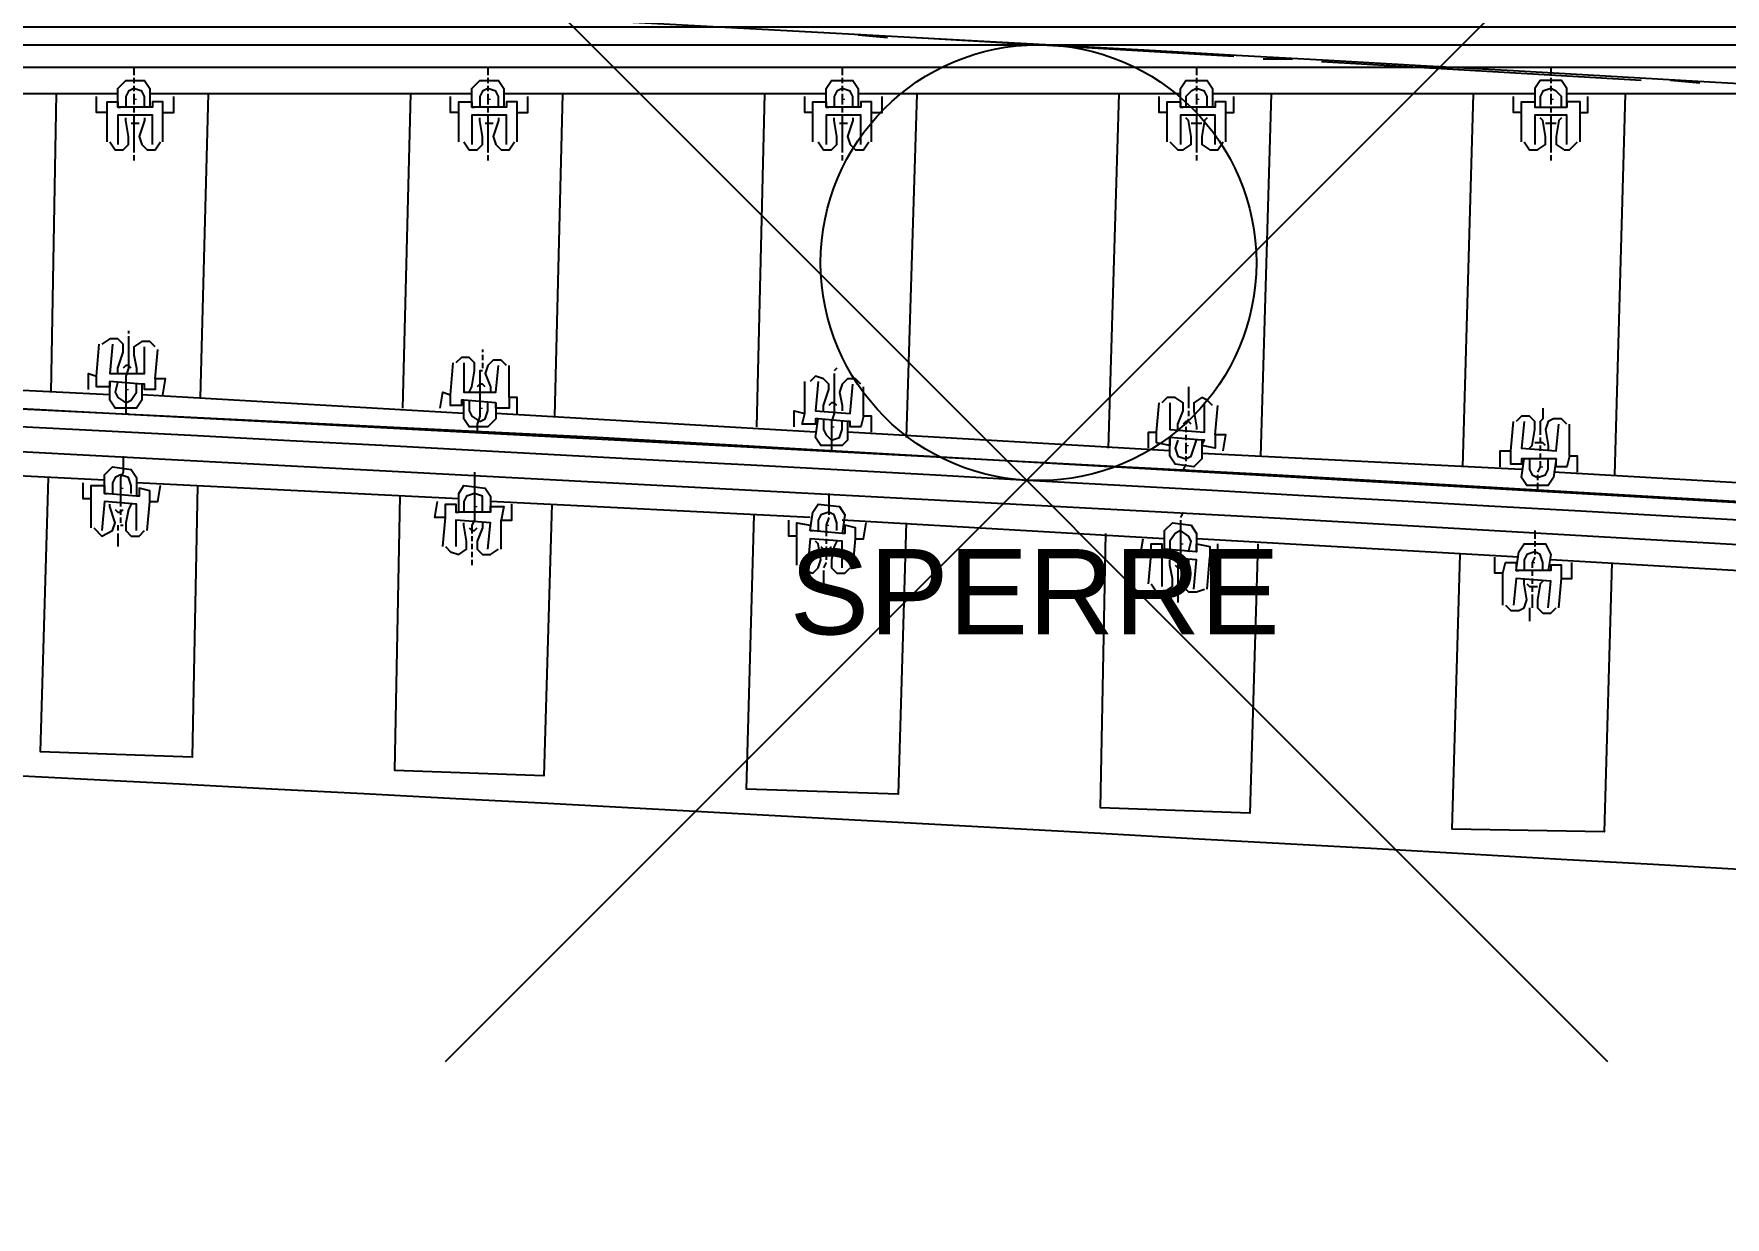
# Model space of a CAD drawing. Header units: millimetres. Extents: x -45 to 90, y -17 to 16.
# Drawn here: x 24.821 to 27.732, y -2.767 to -0.731 of the extents above; entities that cross this region are included whole.
import ezdxf

# ---------------------------------------------------------------- set-up
doc = ezdxf.new("R2010")
doc.units = ezdxf.units.MM
doc.header["$PDMODE"] = 3
doc.layers.add('PDF_Geometry', color=7, linetype='Continuous')
doc.styles.get("Standard").update_dxf_attribs({"font": 'arial.ttf'})

msp = doc.modelspace()

# ---------------------------------------------------------------- linework, layer by layer
at = {"color": 2}
msp.add_line((0, -0.75), (53.4325, -0.75), dxfattribs=at)
msp.add_circle((26.5498, -1.125), 0.375, dxfattribs=at)
for radius in [500.8082, 500.0582, 499.3082]:
    msp.add_arc((-0.8299, -500.0575), radius, 85.235272, 89.904911, dxfattribs=at)
at = {"color": 5}
msp.add_arc((-0.8299, -500.0575), 498.7082, 85.235272, 89.904911, dxfattribs=at)
at = {"color": 2}
msp.add_point((26.5293, -1.4994), dxfattribs=at)
at = {"layer": 'PDF_Geometry', "lineweight": 25}
for points in [[(32.671, -0.4034), (32.616, -0.3988), (32.6114, -0.3988), (32.5977, -0.7197), (32.5427, -0.7197), (18.6069, -0.7197), (18.6069, -0.7885), (32.5427, -0.7885), (32.5977, -0.7885)], [(26.2899, -0.738), (26.2395, -0.7335)], [(26.8859, -0.7701), (26.3403, -0.738)], [(26.9867, -0.7747), (26.9363, -0.7747)], [(27.5872, -0.8114), (27.0371, -0.7791)], [(25.043, -0.8664), (25.043, -0.8481), (25.0247, -0.8481), (25.0247, -0.8572), (25.0201, -0.8572), (24.9651, -0.8572), (24.9651, -0.8251), (24.9789, -0.8114), (25.011, -0.8114), (25.0201, -0.8251), (25.0201, -0.8572)], [(24.9926, -0.7885), (24.9926, -0.8022)], [(24.9926, -0.8068), (24.9926, -0.816)], [(25.6527, -0.8664), (25.6527, -0.8481), (25.6344, -0.8481), (25.6344, -0.8572), (25.6298, -0.8572), (25.5748, -0.8572), (25.5748, -0.8251), (25.5886, -0.8114), (25.6206, -0.8114), (25.6298, -0.8251), (25.6298, -0.8572)], [(25.6023, -0.7885), (25.6023, -0.8022)], [(25.6023, -0.8068), (25.6023, -0.816)], [(26.2624, -0.8664), (26.2624, -0.8481), (26.2441, -0.8481), (26.2441, -0.8572), (26.2395, -0.8572), (26.1845, -0.8572), (26.1845, -0.8251), (26.1937, -0.8114), (26.2303, -0.8114), (26.2395, -0.8251), (26.2395, -0.8572)], [(26.212, -0.7885), (26.212, -0.8022)], [(26.212, -0.8068), (26.212, -0.816)], [(26.8721, -0.8664), (26.8721, -0.8481), (26.8538, -0.8481), (26.8538, -0.8572), (26.8492, -0.8572), (26.7942, -0.8572), (26.7942, -0.8251), (26.8033, -0.8114), (26.84, -0.8114), (26.8492, -0.8251), (26.8492, -0.8572)], [(26.8217, -0.7885), (26.8217, -0.8022)], [(26.8217, -0.8068), (26.8217, -0.816)], [(27.4818, -0.8664), (27.4818, -0.8481), (27.4589, -0.8481), (27.4589, -0.8572), (27.4589, -0.8251), (27.4497, -0.8114), (27.413, -0.8114), (27.4039, -0.8251), (27.4039, -0.8572), (27.4589, -0.8572)], [(27.4314, -0.7885), (27.4314, -0.8022)], [(27.4314, -0.8068), (27.4314, -0.816)], [(27.6881, -0.816), (27.6377, -0.8114)], [(24.9651, -0.8343), (24.415, -0.8343)], [(24.8505, -1.3477), (24.8597, -0.8343)], [(24.9468, -0.9168), (24.9468, -0.8664), (24.9284, -0.8664), (24.9284, -0.8389)], [(25.011, -0.8572), (25.011, -0.8389), (25.0064, -0.8297), (24.9926, -0.8251), (24.9834, -0.8297), (24.9789, -0.8389), (24.9789, -0.8572)], [(24.9926, -0.8206), (24.9926, -0.8297)], [(24.9926, -0.8343), (24.9926, -0.8435), (24.9926, -0.8526)], [(25.5748, -0.8343), (25.0201, -0.8343)], [(25.043, -0.9168), (25.043, -0.8664), (25.0614, -0.8664), (25.0614, -0.8389)], [(25.121, -0.8343), (25.1072, -1.3569)], [(25.4556, -1.3752), (25.4694, -0.8343)], [(25.5519, -0.9168), (25.5519, -0.8664), (25.5381, -0.8664), (25.5381, -0.8389)], [(25.6206, -0.8572), (25.6206, -0.8389), (25.6161, -0.8297), (25.6023, -0.8251), (25.5931, -0.8297), (25.5886, -0.8389), (25.5886, -0.8572)], [(25.6023, -0.8206), (25.6023, -0.8297)], [(25.6023, -0.8343), (25.6023, -0.8435), (25.6023, -0.8526)], [(26.1845, -0.8343), (25.6298, -0.8343)], [(25.6527, -0.9168), (25.6527, -0.8664), (25.6711, -0.8664), (25.6711, -0.8389)], [(25.7307, -0.8343), (25.7169, -1.389)], [(26.0653, -1.4073), (26.0791, -0.8343)], [(26.1616, -0.9168), (26.1616, -0.8664), (26.1478, -0.8664), (26.1478, -0.8389)], [(26.2303, -0.8572), (26.2303, -0.8389), (26.2257, -0.8297), (26.212, -0.8251), (26.2028, -0.8297), (26.1982, -0.8389), (26.1982, -0.8572)], [(26.212, -0.8206), (26.212, -0.8297)], [(26.212, -0.8343), (26.212, -0.8435), (26.212, -0.8526)], [(26.7942, -0.8343), (26.2395, -0.8343)], [(26.2624, -0.9168), (26.2624, -0.8664), (26.2808, -0.8664), (26.2808, -0.8389)], [(26.3403, -0.8343), (26.322, -1.4257)], [(26.6704, -1.444), (26.6887, -0.8343)], [(26.7713, -0.9168), (26.7713, -0.8664), (26.7575, -0.8664), (26.7575, -0.8389)], [(26.84, -0.8572), (26.84, -0.8389), (26.8354, -0.8297), (26.8217, -0.8251), (26.8125, -0.8297), (26.8033, -0.8389), (26.8033, -0.8572)], [(26.8217, -0.8206), (26.8217, -0.8297)], [(26.8217, -0.8343), (26.8217, -0.8435), (26.8217, -0.8526)], [(27.4039, -0.8343), (26.8492, -0.8343)], [(26.8721, -0.9168), (26.8721, -0.8664), (26.8859, -0.8664), (26.8859, -0.8389)], [(26.95, -0.8343), (26.9317, -1.4577)], [(27.2801, -1.4761), (27.2984, -0.8343)], [(27.3809, -0.9168), (27.3809, -0.8664), (27.3672, -0.8664), (27.3672, -0.8389)], [(27.4497, -0.8572), (27.4497, -0.8389), (27.4405, -0.8297), (27.4314, -0.8251), (27.4176, -0.8297), (27.413, -0.8389), (27.413, -0.8572)], [(27.4314, -0.8206), (27.4314, -0.8297)], [(27.4314, -0.8343), (27.4314, -0.8435), (27.4314, -0.8526)], [(28.0136, -0.8343), (27.4589, -0.8343)], [(27.4818, -0.9168), (27.4818, -0.8664), (27.4955, -0.8664), (27.4955, -0.8389)], [(27.5597, -0.8343), (27.5414, -1.4898)], [(24.9468, -0.8664), (24.9468, -0.8481), (24.9651, -0.8481), (24.9651, -0.8572), (24.9697, -0.8572)], [(25.0247, -0.9214), (25.0247, -0.871), (24.9651, -0.871), (24.9651, -0.9214)], [(24.9926, -0.8572), (24.9926, -0.8664)], [(24.9926, -0.871), (24.9926, -0.8802), (24.9926, -0.8847), (24.9926, -0.8937), (24.9926, -0.8985), (24.9926, -0.9077), (24.9926, -0.9122), (24.9926, -0.9214), (24.9926, -0.926), (24.9926, -0.9352)], [(25.5519, -0.8664), (25.5519, -0.8481), (25.5748, -0.8481), (25.5748, -0.8572), (25.5794, -0.8572)], [(25.6344, -0.9214), (25.6344, -0.871), (25.5748, -0.871), (25.5748, -0.9214)], [(25.6023, -0.8572), (25.6023, -0.8664)], [(25.6023, -0.871), (25.6023, -0.8802), (25.6023, -0.8847), (25.6023, -0.8937), (25.6023, -0.8985), (25.6023, -0.9077), (25.6023, -0.9122), (25.6023, -0.9214), (25.6023, -0.926), (25.6023, -0.9352)], [(26.1616, -0.8664), (26.1616, -0.8481), (26.1845, -0.8481), (26.1845, -0.8572), (26.1891, -0.8572)], [(26.2441, -0.9214), (26.2441, -0.871), (26.1845, -0.871), (26.1845, -0.9214)], [(26.212, -0.8572), (26.212, -0.8664)], [(26.212, -0.871), (26.212, -0.8802), (26.212, -0.8847), (26.212, -0.8937), (26.212, -0.8985), (26.212, -0.9077), (26.212, -0.9122), (26.212, -0.9214), (26.212, -0.926), (26.212, -0.9352)], [(26.7713, -0.8664), (26.7713, -0.8481), (26.7942, -0.8481), (26.7942, -0.8572), (26.7988, -0.8572)], [(26.8538, -0.9214), (26.8538, -0.871), (26.7942, -0.871), (26.7942, -0.9214)], [(26.8217, -0.8572), (26.8217, -0.8664)], [(26.8217, -0.871), (26.8217, -0.8802), (26.8217, -0.8847), (26.8217, -0.8937), (26.8217, -0.8985), (26.8217, -0.9077), (26.8217, -0.9122), (26.8217, -0.9214), (26.8217, -0.926), (26.8217, -0.9352)], [(27.3809, -0.8664), (27.3809, -0.8481), (27.4039, -0.8481), (27.4039, -0.8572), (27.4084, -0.8572)], [(27.4589, -0.9214), (27.4589, -0.871), (27.4039, -0.871), (27.4039, -0.9214)], [(27.4314, -0.8572), (27.4314, -0.8664)], [(27.4314, -0.871), (27.4314, -0.8802), (27.4314, -0.8847), (27.4314, -0.8937), (27.4314, -0.8985), (27.4314, -0.9077), (27.4314, -0.9122), (27.4314, -0.9214), (27.4314, -0.926), (27.4314, -0.9352)], [(24.9514, -0.9168), (24.9605, -0.9306), (24.9743, -0.9306), (24.9834, -0.9214), (24.9834, -0.9077), (24.9789, -0.8802), (24.9789, -0.8756)], [(24.988, -0.8847), (24.9926, -0.8847), (24.9972, -0.8847), (25.0018, -0.8847)], [(25.011, -0.8756), (25.011, -0.8802), (25.0018, -0.9077), (25.0064, -0.9214), (25.0155, -0.9306), (25.0293, -0.9306), (25.0385, -0.9168)], [(25.561, -0.9168), (25.5702, -0.9306), (25.584, -0.9306), (25.5931, -0.9214), (25.5931, -0.9077), (25.5886, -0.8802), (25.5886, -0.8756)], [(25.5977, -0.8847), (25.6023, -0.8847), (25.6069, -0.8847), (25.6115, -0.8847)], [(25.6206, -0.8756), (25.6206, -0.8802), (25.6115, -0.9077), (25.6161, -0.9214), (25.6252, -0.9306), (25.639, -0.9306), (25.6481, -0.9168)], [(26.1707, -0.9168), (26.1799, -0.9306), (26.1937, -0.9306), (26.2028, -0.9214), (26.2028, -0.9077), (26.1982, -0.8802), (26.1982, -0.8756)], [(26.2074, -0.8847), (26.212, -0.8847), (26.2166, -0.8847), (26.2212, -0.8847)], [(26.2303, -0.8756), (26.2303, -0.8802), (26.2212, -0.9077), (26.2257, -0.9214), (26.2349, -0.9306), (26.2487, -0.9306), (26.2578, -0.9168)], [(26.7758, -0.9168), (26.7896, -0.9306), (26.7988, -0.9306), (26.8125, -0.9214), (26.8125, -0.9077), (26.8079, -0.8802), (26.8033, -0.8756)], [(26.8125, -0.8847), (26.8171, -0.8847), (26.8263, -0.8847), (26.8308, -0.8847)], [(26.84, -0.8756), (26.8354, -0.8802), (26.8308, -0.9077), (26.8308, -0.9214), (26.8446, -0.9306), (26.8584, -0.9306), (26.8675, -0.9168)], [(27.3855, -0.9168), (27.3947, -0.9306), (27.4084, -0.9306), (27.4222, -0.9214), (27.4222, -0.9077), (27.4176, -0.8802), (27.413, -0.8756)], [(27.4222, -0.8847), (27.4268, -0.8847), (27.436, -0.8847), (27.4405, -0.8847)], [(27.4497, -0.8756), (27.4451, -0.8802), (27.4405, -0.9077), (27.4405, -0.9214), (27.4543, -0.9306), (27.4635, -0.9306), (27.4772, -0.9168)], [(24.9926, -0.9397), (24.9926, -0.9489)], [(25.6023, -0.9397), (25.6023, -0.9489)], [(26.212, -0.9397), (26.212, -0.9489)], [(26.8217, -0.9397), (26.8217, -0.9489)], [(27.4314, -0.9397), (27.4314, -0.9489)], [(32.5106, -1.8291), (29.7326, -1.6503), (26.95, -1.4898), (24.1675, -1.3431), (21.3895, -1.2102), (18.6069, -1.0956), (18.6024, -1.169), (21.3849, -1.2836), (24.1675, -1.4165), (26.9455, -1.5632), (29.728, -1.7236), (32.506, -1.9024), (32.561, -1.907)], [(32.2676, -1.8016), (32.2676, -1.8153), (32.2126, -2.6496), (32.5106, -2.668), (32.5656, -1.8336), (32.5106, -1.8291), (29.1504, -1.6182), (25.7903, -1.4257), (22.4301, -1.2606), (19.0699, -1.1139)], [(24.9834, -1.2515), (24.9834, -1.2652), (24.9834, -1.279), (24.9834, -1.2927), (24.9834, -1.3065), (24.9789, -1.3202), (24.9789, -1.334), (24.9789, -1.3431), (24.9789, -1.3569), (24.9789, -1.3707), (24.9789, -1.3844)], [(24.9834, -1.2423), (24.9834, -1.2469)], [(24.9147, -1.3431), (24.9147, -1.3156), (24.9284, -1.3202), (24.933, -1.2652)], [(24.9651, -1.3156), (24.9651, -1.3065), (24.9743, -1.279), (24.9743, -1.2652), (24.9651, -1.256), (24.9514, -1.256), (24.9376, -1.2652)], [(24.9559, -1.2652), (24.9514, -1.3156), (25.011, -1.3156), (25.011, -1.2698)], [(25.0293, -1.2698), (25.0201, -1.2606), (25.0064, -1.2606), (24.9926, -1.2698), (24.9926, -1.2836), (24.9972, -1.3065), (24.9972, -1.3156)], [(25.043, -1.3521), (25.0476, -1.3248), (25.0293, -1.3248), (25.0339, -1.2744)], [(25.5931, -1.2744), (25.5931, -1.279)], [(24.988, -1.3065), (24.9834, -1.3019), (24.9789, -1.3019), (24.9743, -1.3065)], [(25.5198, -1.3752), (25.5244, -1.3477), (25.5381, -1.3521), (25.5427, -1.2973)], [(25.5702, -1.3477), (25.5748, -1.3386), (25.5794, -1.3111), (25.5794, -1.2973), (25.5702, -1.2881), (25.5565, -1.2881), (25.5473, -1.2973)], [(25.561, -1.2973), (25.561, -1.3477), (25.6161, -1.3477), (25.6206, -1.3019)], [(25.5931, -1.2836), (25.5931, -1.2927)], [(25.5931, -1.2973), (25.5931, -1.3065)], [(25.6344, -1.3019), (25.6252, -1.2927), (25.6115, -1.2927), (25.6023, -1.3019), (25.5977, -1.3156), (25.6069, -1.3386), (25.6069, -1.3477)], [(25.6527, -1.3844), (25.6527, -1.3569), (25.639, -1.3569), (25.639, -1.3019)], [(26.2028, -1.3065), (26.1982, -1.3111)], [(24.9514, -1.3521), (24.3967, -1.3248)], [(25.0293, -1.3248), (25.0293, -1.3431), (25.011, -1.3431), (25.011, -1.334), (25.0064, -1.334), (25.0064, -1.3615), (24.9972, -1.3752), (24.9605, -1.3752), (24.9514, -1.3615), (24.9514, -1.3294), (24.9514, -1.3386), (24.9284, -1.3386), (24.9284, -1.3202)], [(25.0064, -1.334), (24.9514, -1.3294)], [(24.9651, -1.3294), (24.9605, -1.3477), (24.9651, -1.3569), (24.9789, -1.3661), (24.988, -1.3615), (24.9972, -1.3477), (24.9972, -1.334)], [(25.5931, -1.3111), (25.5886, -1.3111), (25.5886, -1.3248), (25.5886, -1.3386), (25.5886, -1.3521), (25.5886, -1.3661), (25.5886, -1.3752), (25.5886, -1.389), (25.584, -1.4027), (25.584, -1.4165)], [(25.5977, -1.3386), (25.5931, -1.334), (25.5886, -1.334), (25.584, -1.3386)], [(26.1295, -1.4073), (26.1295, -1.3798), (26.1478, -1.3844), (26.1478, -1.3294)], [(26.1799, -1.3798), (26.1799, -1.3707), (26.1891, -1.3431), (26.1891, -1.334), (26.1799, -1.3248), (26.1662, -1.3202), (26.157, -1.3294)], [(26.1707, -1.3294), (26.1662, -1.3798), (26.2257, -1.3844), (26.2303, -1.334)], [(26.1982, -1.3156), (26.1982, -1.3294), (26.1982, -1.3431), (26.1982, -1.3569), (26.1982, -1.3707), (26.1982, -1.3844), (26.1937, -1.3982), (26.1937, -1.4073), (26.1937, -1.4211), (26.1937, -1.4348), (26.1937, -1.4486)], [(26.2441, -1.334), (26.2349, -1.3248), (26.2212, -1.3248), (26.212, -1.334), (26.2074, -1.3477), (26.212, -1.3707), (26.212, -1.3798)], [(26.2624, -1.4165), (26.2624, -1.389), (26.2487, -1.389), (26.2487, -1.3386)], [(26.8079, -1.3386), (26.8079, -1.3477), (26.8079, -1.3615), (26.8079, -1.3752)], [(25.561, -1.3844), (25.0064, -1.3521)], [(25.6161, -1.3661), (25.561, -1.3615), (25.5565, -1.3615), (25.5565, -1.3707), (25.5381, -1.3707), (25.5381, -1.3521)], [(25.639, -1.3569), (25.639, -1.3752), (25.6161, -1.3752), (25.6161, -1.3661), (25.6161, -1.3936), (25.6023, -1.4073), (25.5702, -1.4073), (25.561, -1.3936), (25.561, -1.3615)], [(25.5702, -1.3615), (25.5702, -1.3798), (25.5748, -1.389), (25.5886, -1.3982), (25.5977, -1.3936), (25.6023, -1.3798), (25.6023, -1.3661)], [(26.2028, -1.3707), (26.1982, -1.3661), (26.1937, -1.3661), (26.1891, -1.3707)], [(26.7392, -1.444), (26.7392, -1.4165), (26.7529, -1.4165), (26.7575, -1.3661)], [(26.7896, -1.4119), (26.7896, -1.4027), (26.7988, -1.3798), (26.7988, -1.3661), (26.785, -1.3569), (26.7713, -1.3569), (26.7621, -1.3661)], [(26.7758, -1.3661), (26.7758, -1.4119), (26.8354, -1.4165), (26.8354, -1.3661)], [(26.8492, -1.3707), (26.84, -1.3615), (26.8308, -1.3569), (26.8171, -1.3661), (26.8171, -1.3798), (26.8217, -1.4073), (26.8217, -1.4119)], [(26.1662, -1.4165), (25.6161, -1.3844)], [(26.2212, -1.3982), (26.1707, -1.3936), (26.1662, -1.3936), (26.1662, -1.4027), (26.1432, -1.4027), (26.1478, -1.3844)], [(26.2487, -1.389), (26.2441, -1.4073), (26.2257, -1.4073), (26.2257, -1.3982), (26.2212, -1.3982), (26.2212, -1.4302), (26.212, -1.4394), (26.1753, -1.4394), (26.1662, -1.4257), (26.1707, -1.3936)], [(26.1799, -1.3936), (26.1799, -1.4119), (26.1845, -1.4211), (26.1937, -1.4302), (26.2074, -1.4257), (26.212, -1.4119), (26.212, -1.3982)], [(26.8079, -1.3936), (26.8033, -1.4027)], [(26.8079, -1.3798), (26.8079, -1.389)], [(26.8675, -1.4486), (26.8721, -1.4211), (26.8538, -1.4211), (26.8584, -1.3707)], [(27.3947, -1.444), (27.3993, -1.4394), (27.4039, -1.4119), (27.4039, -1.3982), (27.3947, -1.389), (27.3809, -1.389), (27.3718, -1.3982)], [(27.4176, -1.3752), (27.4176, -1.3798), (27.4176, -1.3844), (27.4176, -1.3936), (27.413, -1.3982), (27.413, -1.4073), (27.413, -1.4119), (27.413, -1.4211)], [(27.4589, -1.4027), (27.4497, -1.3936), (27.436, -1.3936), (27.4268, -1.3982), (27.4222, -1.4119), (27.4268, -1.4394), (27.4268, -1.4486)], [(26.7758, -1.4486), (26.2212, -1.4165)], [(26.8538, -1.4211), (26.8538, -1.444), (26.8308, -1.4394), (26.8354, -1.4302), (26.8308, -1.4302), (26.8308, -1.4623), (26.8171, -1.4761), (26.785, -1.4715), (26.7758, -1.4577), (26.7758, -1.4257), (26.7758, -1.4394), (26.7529, -1.4348), (26.7529, -1.4165)], [(26.8308, -1.4302), (26.7758, -1.4257)], [(26.8125, -1.4027), (26.8079, -1.3982), (26.8033, -1.3982), (26.7988, -1.4027)], [(26.8033, -1.4073), (26.8033, -1.4165)], [(26.8033, -1.4211), (26.8033, -1.4302)], [(27.3443, -1.4761), (27.3443, -1.4486), (27.3626, -1.4486), (27.3672, -1.3982)], [(27.3855, -1.3982), (27.3809, -1.444), (27.4405, -1.4486), (27.4451, -1.4027)], [(27.413, -1.4257), (27.413, -1.4348)], [(27.4772, -1.4853), (27.4772, -1.4577), (27.4635, -1.4577), (27.4635, -1.4027)], [(26.7896, -1.4302), (26.785, -1.444), (26.7896, -1.4577), (26.8033, -1.4623), (26.8125, -1.4577), (26.8171, -1.444), (26.8217, -1.4302)], [(26.8033, -1.4348), (26.8033, -1.4394), (26.8033, -1.4532)], [(27.3809, -1.4807), (26.8308, -1.4532)], [(27.4405, -1.4623), (27.3855, -1.4623), (27.3809, -1.4623), (27.3809, -1.4715), (27.3626, -1.4715), (27.3626, -1.4486)], [(27.4222, -1.4394), (27.4176, -1.4348), (27.4084, -1.4348), (27.4039, -1.4348)], [(27.413, -1.4394), (27.413, -1.4486)], [(27.413, -1.4532), (27.413, -1.4623)], [(24.9422, -1.499), (24.3921, -1.4715)], [(25.0201, -1.5357), (25.0201, -1.5173), (25.0018, -1.5128), (25.0018, -1.5265), (24.9972, -1.5265), (24.9422, -1.5219), (24.9422, -1.4898), (24.9559, -1.4761), (24.988, -1.4807), (24.9972, -1.4944), (24.9972, -1.5265)], [(24.9743, -1.4577), (24.9743, -1.4667), (24.9743, -1.4715), (24.9743, -1.4807), (24.9743, -1.4853), (24.9697, -1.4944), (24.9697, -1.499), (24.9697, -1.5128), (24.9697, -1.5173), (24.9697, -1.5219), (24.9697, -1.5311), (24.9697, -1.5357), (24.9697, -1.5448)], [(26.8033, -1.4715), (26.7988, -1.4807)], [(26.8033, -1.4577), (26.8033, -1.4667)], [(27.4635, -1.4577), (27.4589, -1.4761), (27.4405, -1.4761), (27.4405, -1.4623), (27.436, -1.4944), (27.4268, -1.5082), (27.3901, -1.5082), (27.3809, -1.4944), (27.3855, -1.4623)], [(27.3947, -1.4623), (27.3947, -1.4807), (27.3993, -1.4898), (27.4084, -1.4944), (27.4222, -1.4898), (27.4268, -1.4807), (27.4268, -1.4623)], [(27.413, -1.4667), (27.413, -1.4761), (27.4084, -1.4853)], [(25.1026, -1.5082), (25.0935, -1.9758), (24.8322, -1.9666), (24.8459, -1.4944)], [(24.9193, -1.5813), (24.9193, -1.5311), (24.9055, -1.5311), (24.9055, -1.5036)], [(24.9193, -1.5311), (24.9193, -1.5082), (24.9422, -1.5082), (24.9422, -1.5219), (24.9468, -1.5219)], [(24.988, -1.5219), (24.988, -1.5082), (24.9834, -1.4944), (24.9697, -1.4898), (24.9605, -1.4944), (24.9559, -1.5036), (24.9559, -1.5219)], [(25.5519, -1.5311), (24.9972, -1.5036)], [(25.0155, -1.5861), (25.0201, -1.5357), (25.0339, -1.5357), (25.0385, -1.5082)], [(25.529, -1.5632), (25.529, -1.5403), (25.5473, -1.5403), (25.5473, -1.554), (25.5519, -1.554), (25.5519, -1.5219), (25.561, -1.5082), (25.5977, -1.5128), (25.6069, -1.5265), (25.6069, -1.554), (25.6069, -1.5448), (25.6298, -1.5448), (25.6252, -1.5678)], [(25.5794, -1.4853), (25.5794, -1.499), (25.5794, -1.5036), (25.5794, -1.5128), (25.5794, -1.5173), (25.5794, -1.5265), (25.5794, -1.5311), (25.5794, -1.5448), (25.5794, -1.5494), (25.5794, -1.554), (25.5794, -1.5632), (25.5794, -1.5678), (25.5748, -1.5769), (25.5748, -1.5813), (25.5748, -1.5907)], [(27.4084, -1.4898), (27.4084, -1.499)], [(27.4084, -1.5036), (27.4084, -1.5173)], [(27.9906, -1.5173), (27.436, -1.4853)], [(24.9239, -1.5813), (24.9376, -1.5953), (24.9559, -1.5861), (24.9605, -1.5724), (24.9514, -1.5448), (24.9514, -1.5403)], [(24.9972, -1.5861), (24.9972, -1.5403), (24.9422, -1.5357), (24.9376, -1.5861)], [(24.988, -1.5403), (24.9834, -1.5494), (24.9789, -1.5724), (24.9789, -1.5861), (24.988, -1.5953), (25.0018, -1.5953), (25.011, -1.5861)], [(25.7123, -1.5403), (25.6986, -2.0078), (25.4419, -1.9987), (25.451, -1.5265)], [(25.5244, -1.6136), (25.529, -1.5632), (25.5106, -1.5632), (25.5152, -1.5357)], [(25.5931, -1.554), (25.5931, -1.5403), (25.5931, -1.5265), (25.5794, -1.5219), (25.5656, -1.5265), (25.561, -1.5357), (25.561, -1.554)], [(26.157, -1.5632), (25.6069, -1.5357)], [(25.6252, -1.6182), (25.6252, -1.5678), (25.6436, -1.5678), (25.6436, -1.5403)], [(26.2349, -1.5999), (26.2349, -1.5813), (26.2166, -1.5769), (26.2166, -1.5907), (26.212, -1.5907), (26.157, -1.5861), (26.1616, -1.554), (26.1707, -1.5403), (26.2074, -1.5448), (26.2166, -1.5586), (26.212, -1.5907)], [(26.1891, -1.5219), (26.1891, -1.5311), (26.1891, -1.5357), (26.1891, -1.5448), (26.1891, -1.5494), (26.1891, -1.5586)], [(24.9605, -1.5494), (24.9651, -1.554), (24.9697, -1.554), (24.9743, -1.5494)], [(24.9697, -1.5494), (24.9697, -1.5586)], [(24.9697, -1.5632), (24.9697, -1.5724)], [(25.6023, -1.6182), (25.6069, -1.5724), (25.5473, -1.5678), (25.5473, -1.6136)], [(25.6069, -1.554), (25.5519, -1.554)], [(26.322, -1.5724), (26.3083, -2.0397), (26.047, -2.0308), (26.0607, -1.5586)], [(26.1341, -1.6457), (26.1341, -1.5953), (26.1203, -1.5953), (26.1203, -1.5678)], [(26.2028, -1.5861), (26.2028, -1.5724), (26.1982, -1.5586), (26.1891, -1.554), (26.1753, -1.5586), (26.1707, -1.5678), (26.1707, -1.5861)], [(26.1891, -1.5632), (26.1845, -1.5769), (26.1845, -1.5813), (26.1845, -1.5861), (26.1845, -1.5953)], [(26.7667, -1.5999), (26.212, -1.5678)], [(26.7942, -1.5678), (26.7942, -1.5813), (26.7942, -1.5953), (26.7942, -1.609), (26.7942, -1.6182), (26.7942, -1.6319), (26.7896, -1.6457), (26.7896, -1.6595), (26.7896, -1.6732), (26.7896, -1.687), (26.7896, -1.7007), (26.7896, -1.7099)], [(26.7988, -1.554), (26.7942, -1.5632)], [(24.9651, -1.5769), (24.9651, -1.5861)], [(24.9651, -1.5907), (24.9651, -1.6044), (24.9651, -1.6136)], [(24.9697, -1.5769), (24.9743, -1.5769)], [(25.529, -1.6136), (25.5381, -1.6228), (25.5519, -1.6274), (25.5656, -1.6182), (25.5656, -1.6044), (25.561, -1.5769), (25.561, -1.5724)], [(25.5702, -1.5813), (25.5748, -1.5861), (25.5794, -1.5861), (25.584, -1.5813)], [(25.5748, -1.5953), (25.5748, -1.6044)], [(25.5931, -1.5724), (25.5931, -1.5813), (25.584, -1.6044), (25.584, -1.6182), (25.5931, -1.6274), (25.6069, -1.6274), (25.6206, -1.6182)], [(26.1341, -1.5953), (26.1341, -1.5724), (26.157, -1.5769), (26.157, -1.5861), (26.1616, -1.5861)], [(26.212, -1.6503), (26.212, -1.6044), (26.157, -1.5999), (26.1524, -1.6503)], [(26.1845, -1.5999), (26.1845, -1.609)], [(26.2303, -1.6503), (26.2349, -1.5999), (26.2487, -1.5999), (26.2533, -1.5724)], [(26.9271, -1.609), (26.9134, -2.072), (26.6567, -2.0629), (26.6658, -1.5907)], [(26.7392, -1.6778), (26.7438, -1.6274), (26.7254, -1.6274), (26.73, -1.5999)], [(26.7438, -1.6274), (26.7438, -1.609), (26.7621, -1.609), (26.7621, -1.6182), (26.7667, -1.6182), (26.7667, -1.5861), (26.7804, -1.5724), (26.8125, -1.5769), (26.8217, -1.5907), (26.8217, -1.6228), (26.8217, -1.609), (26.8446, -1.6136), (26.8446, -1.6319)], [(26.8079, -1.6228), (26.8125, -1.6044), (26.8079, -1.5953), (26.7942, -1.5861), (26.785, -1.5907), (26.7758, -1.6044), (26.7758, -1.6182)], [(27.3764, -1.6319), (26.8217, -1.5999)], [(27.4039, -1.5861), (27.4039, -1.5999)], [(25.5748, -1.609), (25.5748, -1.6182)], [(25.5748, -1.6228), (25.5748, -1.6319)], [(26.1386, -1.6457), (26.1478, -1.6549), (26.1616, -1.6595), (26.1707, -1.6503), (26.1753, -1.6365), (26.1707, -1.609), (26.1662, -1.6044)], [(26.1753, -1.6136), (26.1799, -1.6182), (26.1891, -1.6182), (26.1937, -1.6136)], [(26.1845, -1.6136), (26.1845, -1.6228)], [(26.1845, -1.6274), (26.1845, -1.6365)], [(26.2028, -1.6044), (26.1982, -1.6136), (26.1937, -1.6365), (26.1937, -1.6503), (26.2028, -1.6595), (26.2166, -1.6595), (26.2257, -1.6503)], [(26.8217, -1.6228), (26.7667, -1.6182)], [(26.84, -1.687), (26.8446, -1.6319), (26.8584, -1.6319), (26.8584, -1.609)], [(27.5368, -1.6411), (27.5231, -2.1041), (27.2618, -2.0995), (27.2755, -1.6274)], [(27.4497, -1.6686), (27.4497, -1.6457), (27.4314, -1.6457), (27.4314, -1.6549), (27.4268, -1.6549), (27.3718, -1.6549), (27.3764, -1.6228), (27.3855, -1.609), (27.4222, -1.609), (27.4314, -1.6274), (27.4268, -1.6549)], [(27.4176, -1.6549), (27.4176, -1.6411), (27.413, -1.6274), (27.4039, -1.6228), (27.3901, -1.6274), (27.3855, -1.6365), (27.3855, -1.6549)], [(27.4039, -1.6044), (27.4039, -1.6136)], [(27.4039, -1.6182), (27.4039, -1.6274)], [(25.5748, -1.6365), (25.5748, -1.6457)], [(26.1845, -1.6411), (26.1799, -1.6503)], [(26.1799, -1.6549), (26.1799, -1.6686), (26.1799, -1.6778)], [(26.7438, -1.6778), (26.7529, -1.6915), (26.7667, -1.6915), (26.7804, -1.6824), (26.7804, -1.6686), (26.7758, -1.6457), (26.7758, -1.6365)], [(26.8171, -1.687), (26.8217, -1.6365), (26.7621, -1.6319), (26.7621, -1.6824)], [(26.785, -1.6457), (26.7896, -1.6503), (26.7942, -1.6503), (26.7988, -1.6457)], [(26.8079, -1.6365), (26.8079, -1.6457), (26.7988, -1.6686), (26.7988, -1.6824), (26.8079, -1.6915), (26.8217, -1.6915), (26.8354, -1.687)], [(27.3489, -1.7145), (27.3489, -1.6595), (27.3351, -1.6595), (27.3351, -1.6319)], [(27.3489, -1.6595), (27.3534, -1.6411), (27.3718, -1.6411), (27.3718, -1.6549), (27.3764, -1.6549)], [(27.4039, -1.6319), (27.3993, -1.6411), (27.3993, -1.6503)], [(27.3993, -1.6549), (27.3993, -1.664)], [(27.9815, -1.6686), (27.4314, -1.6365)], [(27.4451, -1.719), (27.4497, -1.6686), (27.468, -1.6686), (27.468, -1.6411)], [(27.3534, -1.7145), (27.3626, -1.7236), (27.3764, -1.7236), (27.3855, -1.719), (27.3901, -1.7053), (27.3855, -1.6778), (27.3855, -1.6686)], [(27.4268, -1.719), (27.4314, -1.6732), (27.3718, -1.6686), (27.3672, -1.7145)], [(27.3901, -1.6778), (27.3947, -1.6824), (27.4039, -1.6824), (27.4084, -1.6824)], [(27.3993, -1.6686), (27.3993, -1.6778)], [(27.3993, -1.6824), (27.3993, -1.6915)], [(27.4176, -1.6732), (27.413, -1.6778), (27.4084, -1.7053), (27.4084, -1.719), (27.4176, -1.7282), (27.4314, -1.7282), (27.4405, -1.719)], [(27.3993, -1.6959), (27.3993, -1.7053), (27.3993, -1.7099), (27.3993, -1.719)], [(27.3947, -1.719), (27.3947, -1.7236), (27.3947, -1.7328), (27.3947, -1.7374), (27.3947, -1.742)]]:
    msp.add_lwpolyline(points, dxfattribs=at)
at = {"layer": 'PDF_Geometry', "lineweight": 9}
for points in [[(24.9926, -0.8435), (24.9972, -0.8435)], [(25.6023, -0.8435), (25.6069, -0.8435)], [(26.212, -0.8435), (26.2166, -0.8435)], [(26.8217, -0.8435), (26.8263, -0.8435)], [(27.4314, -0.8435), (27.436, -0.8435)], [(24.9789, -1.3431), (24.9834, -1.3431)], [(24.9789, -1.3844), (24.9834, -1.3844)], [(25.5886, -1.3752), (25.5931, -1.3752)], [(25.584, -1.4165), (25.5886, -1.4165)], [(26.1937, -1.4073), (26.1982, -1.4073)], [(26.1937, -1.4486), (26.1982, -1.4486)], [(26.8033, -1.4394), (26.8079, -1.4394)], [(26.7988, -1.4807), (26.8033, -1.4807)], [(27.413, -1.4761), (27.4176, -1.4761)], [(24.9697, -1.5128), (24.9743, -1.5128)], [(27.4084, -1.5173), (27.413, -1.5173)], [(25.5794, -1.5448), (25.584, -1.5448)], [(26.1845, -1.5769), (26.1891, -1.5769)], [(26.7942, -1.609), (26.7988, -1.609)], [(27.3993, -1.6411), (27.4039, -1.6411)]]:
    msp.add_lwpolyline(points, dxfattribs=at)

# ---------------------------------------------------------------- texts
at = {"color": 2}
msp.add_text('SPERRE', height=0.14689, dxfattribs=at).set_placement((26.1215, -1.7647))

doc.saveas('drawing.dxf')
